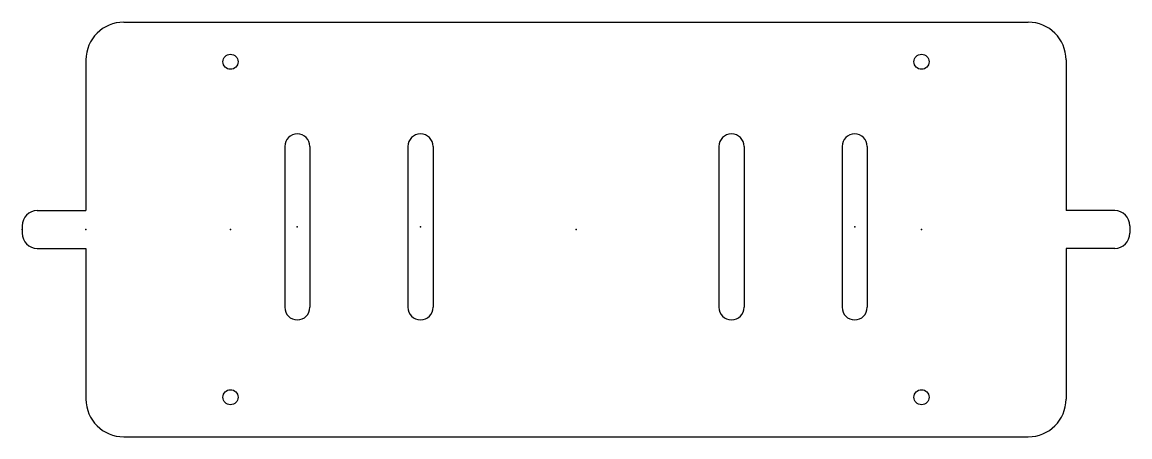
# Model space of a CAD drawing. Header units: millimetres. Extents: x -220 to 220, y -82 to 83.
import ezdxf

# ---------------------------------------------------------------- set-up
doc = ezdxf.new("R2010")
doc.units = ezdxf.units.MM
doc.header["$PDSIZE"] = -1

msp = doc.modelspace()

# ---------------------------------------------------------------- linework, layer by layer
at = {"color": 7, "linetype": 'Continuous'}
for p, q in [((-180, 82.5), (180, 82.5)), ((-195, 67.5), (-195, 7.5)), ((195, 67.5), (195, 7.5)), ((-115.9, 33.04), (-115.9, -30.96)), ((-105.9, 33.04), (-105.9, -30.96)), ((-66.89, 33.04), (-66.89, -30.96)), ((-56.89, 33.04), (-56.89, -30.96)), ((56.89, 33.04), (56.89, -30.96)), ((66.89, 33.04), (66.89, -30.96)), ((105.9, 33.04), (105.9, -30.96)), ((115.9, 33.04), (115.9, -30.96)), ((-214.4, 7.5), (-195, 7.5)), ((214.4, 7.5), (195, 7.5)), ((-220.4, 1.5), (-220.4, -1.5)), ((220.4, 1.5), (220.4, -1.5)), ((-214.4, -7.5), (-195, -7.5)), ((-195, -7.5), (-195, -67.5)), ((214.4, -7.5), (195, -7.5)), ((195, -7.5), (195, -67.5)), ((-180, -82.5), (180, -82.5))]:
    msp.add_line(p, q, dxfattribs=at)
for centre in [(-137.5, 66.75), (137.5, 66.75), (-137.5, -66.75), (137.5, -66.75)]:
    msp.add_circle(centre, 3, dxfattribs=at)
for centre, radius, start, end in [((-180, 67.5), 15, 90, 180), ((180, 67.5), 15, 0, 90), ((-110.9, 33.04), 5, 0, 180), ((-61.89, 33.04), 5, 0, 180), ((61.89, 33.04), 5, 0, 180), ((110.9, 33.04), 5, 0, 180), ((-214.4, 1.5), 6, 90, 180), ((214.4, 1.5), 6, 0, 90), ((-214.4, -1.5), 6, 180, 270), ((214.4, -1.5), 6, 270, 0), ((-110.9, -30.96), 5, 180, 0), ((-61.89, -30.96), 5, 180, 0), ((61.89, -30.96), 5, 180, 0), ((110.9, -30.96), 5, 180, 0), ((-180, -67.5), 15, 180, 270), ((180, -67.5), 15, 270, 0)]:
    msp.add_arc(centre, radius, start, end, dxfattribs=at)
for p in [(-195, 0), (-137.5, 0), (-110.9, 1.04), (-61.89, 1.04), (0, 0), (0, 0), (110.9, 1.04), (137.5, 0), (-220.4, 0)]:
    msp.add_point(p, dxfattribs=at)

doc.saveas('drawing.dxf')
